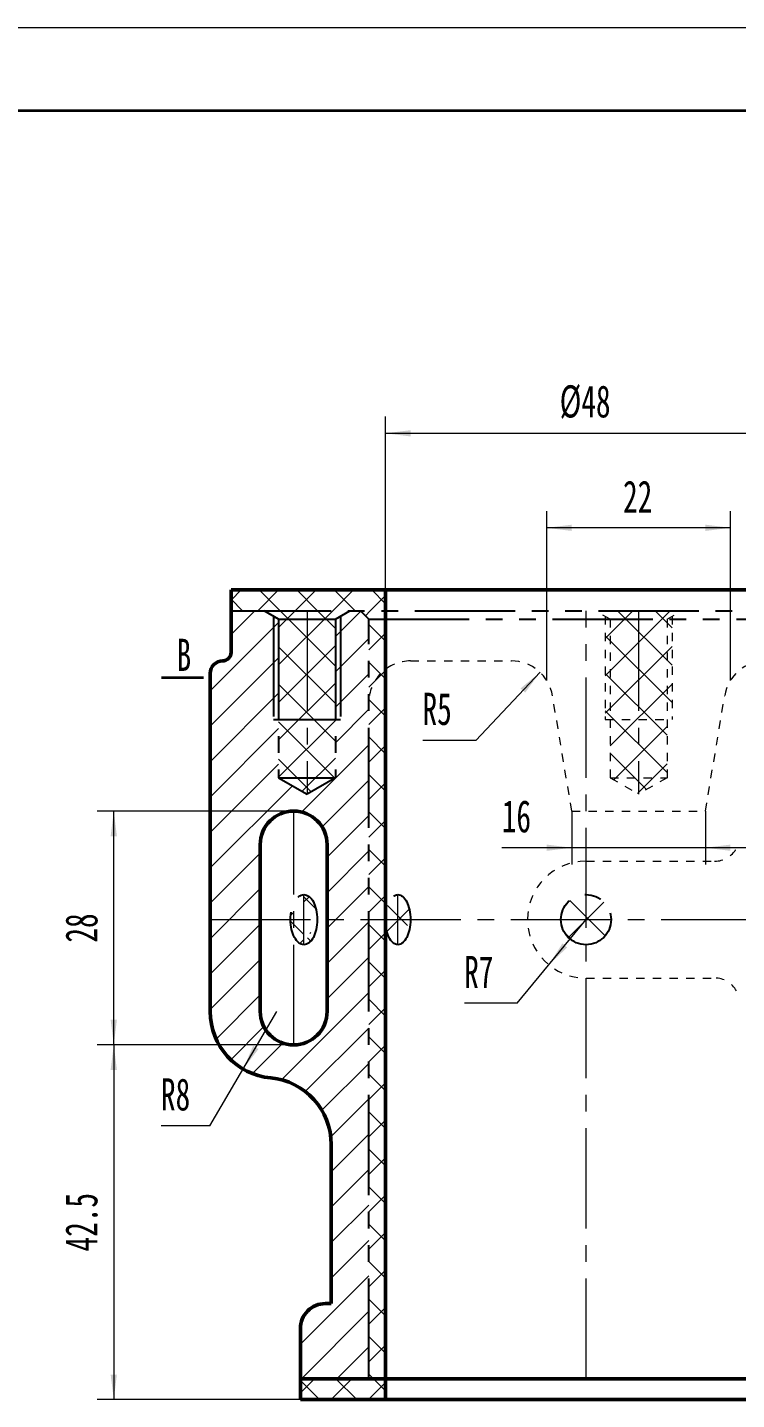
# Model space of a CAD drawing. Header units: millimetres. Extents: x -297 to 297, y -210 to 210.
# Drawn here: x -112 to -27.1, y 45.6 to 210 of the extents above; entities that cross this region are included whole.
import ezdxf

# ---------------------------------------------------------------- set-up
doc = ezdxf.new("R2010")
doc.units = ezdxf.units.MM
for name, pattern in [('双点画线', [22, 12, -2, 2, -2, 2, -2]), ('点画线', [18, 12, -2, 2, -2]), ('虚线', [2, 1, -1])]:
    doc.linetypes.add(name, pattern=pattern)
doc.layers.get('0').update_dxf_attribs({"lineweight": 35})
for name, color, linetype, lineweight in [('EB0', 7, 'Continuous', 35), ('中心线层', 1, '点画线', 18), ('剖面线层', 7, 'Continuous', 18), ('尺寸线层', 7, 'Continuous', 18), ('虚线层', 6, '虚线', 18)]:
    doc.layers.add(name, color=color, linetype=linetype, lineweight=lineweight)
doc.styles.add('标准', font='', dxfattribs={"width": 0.667})
doc.styles.get('标准').set_extended_font_data('宋体')
doc.dimstyles.new('标准', dxfattribs={"dimtxt": 3.853125, "dimasz": 3, "dimexe": 2, "dimexo": 0, "dimgap": 1.672723958333334, "dimtad": 1, "dimdec": 3, "dimdsep": 46, "dimtxsty": '标准', "dimblk": '_CAXARROW', "dimcen": 0, "dimdle": 5, "dimclrd": 256, "dimclre": 256, "dimclrt": 256, "dimazin": 2, "dimtfac": 0.7071067811865475, "dimtdec": 3, "dimtofl": 0, "dimtmove": 0, "dimatfit": 3, "dimfxl": 0, "dimfrac": 2, "dimtolj": 1, "dimtzin": 0, "dimlwd": 18, "dimarcsym": 0})
pattern_1 = [(45, (0, 0), (-2.245064030267288, 2.245064030267288), []), (135, (0, 0), (-2.245064030267288, -2.245064030267288), [])]

# ---------------------------------------------------------------- blocks, each defined once
blk = doc.blocks.new('*X4')
at = {"layer": '尺寸线层', "linetype": 'Continuous', "lineweight": 18, "transparency": 16777216}
for points in [[(-49.80240643178363, 150.0473989895209), (-46.80240643178363, 149.6723989895209), (-46.80240643178363, 150.4223989895209)], [(-27.80240643178364, 150.0473989895209), (-30.80240643178364, 149.6723989895209), (-30.80240643178364, 150.4223989895209)]]:
    blk.add_hatch(color=256, dxfattribs=at).paths.add_polyline_path(points, flags=0)
for p, q in [((-49.80240643178364, 131.7588464176667), (-49.80240643178363, 152.0473989895209)), ((-27.80240643178364, 131.7588464176667), (-27.80240643178364, 152.0473989895209)), ((-27.80240643178364, 150.0473989895209), (-49.80240643178363, 150.0473989895209))]:
    blk.add_line(p, q, dxfattribs=at)
at = {"layer": '尺寸线层', "linetype": 'Continuous', "lineweight": 18, "transparency": 16777216, "insert": (-38.91663518178363, 153.7873989895209), "char_height": 3.853125, "width": 4.864389729374999, "attachment_point": 5, "line_spacing_factor": 1.150569886022796, "style": '标准'}
blk.add_mtext('\\T1.001;22', dxfattribs=at)
blk = doc.blocks.new('_CAXARROW')
blk.add_hatch(color=256).paths.add_polyline_path([(0, 0), (-1, 0.125), (-1, -0.125)], flags=0)
blk = doc.blocks.new('*X5')
at = {"layer": '尺寸线层', "linetype": 'Continuous', "lineweight": 18, "transparency": 16777216}
for points in [[(-46.80240643178367, 111.7185631964308), (-49.80240643178367, 111.3435631964308), (-49.80240643178367, 112.0935631964308)], [(-30.80240643178361, 111.7185631964308), (-27.80240643178361, 111.3435631964308), (-27.80240643178361, 112.0935631964308)]]:
    blk.add_hatch(color=256, dxfattribs=at).paths.add_polyline_path(points, flags=0)
for p, q in [((-46.80240643178367, 116.1018947052212), (-46.80240643178367, 109.7185631964308)), ((-30.80240643178361, 116.1018947052212), (-30.80240643178361, 109.7185631964308)), ((-25.80240643178361, 111.7185631964308), (-55.16557643178366, 111.7185631964308))]:
    blk.add_line(p, q, dxfattribs=at)
at = {"layer": '尺寸线层', "linetype": 'Continuous', "lineweight": 18, "transparency": 16777216, "insert": (-53.43394221303366, 115.4585631964308), "char_height": 3.853125, "width": 4.564552385624999, "attachment_point": 5, "line_spacing_factor": 1.150569886022796, "style": '标准'}
blk.add_mtext('\\T1.001;16', dxfattribs=at)
blk = doc.blocks.new('*X6')
at = {"layer": '尺寸线层', "linetype": 'Continuous', "lineweight": 18, "transparency": 16777216}
blk.add_hatch(color=256, dxfattribs=at).paths.add_polyline_path([(-50.60224374518374, 132.7344270476688), (-52.3912826966355, 130.2972227824936), (-52.93616254801858, 130.8125925017794)], flags=0)
for p, q in [((-50.60224374518374, 132.7344270476688), (-58.31225483625523, 124.5829397944275)), ((-58.31225483625523, 124.5829397944275), (-64.64341483625523, 124.5829397944275))]:
    blk.add_line(p, q, dxfattribs=at)
at = {"layer": '尺寸线层', "linetype": 'Continuous', "lineweight": 18, "transparency": 16777216, "insert": (-62.92605858625522, 128.3229397944276), "char_height": 3.853125, "width": 4.950057541875005, "attachment_point": 5, "line_spacing_factor": 1.150569886022796, "style": '标准'}
blk.add_mtext('\\T1.001;R5', dxfattribs=at)
blk = doc.blocks.new('*X11')
at = {"layer": '尺寸线层', "linetype": 'Continuous', "lineweight": 18, "transparency": 16777216}
blk.add_hatch(color=256, dxfattribs=at).paths.add_polyline_path([(-86.15454862541804, 85.20405854867187), (-84.95833137264475, 87.98069127270426), (-84.31165923296825, 87.60080294205137)], flags=0)
for q in [(-82.1024064317873, 92.10189470522106), (-95.96300510834413, 78.39444449621138)]:
    blk.add_line((-90.15486463729042, 78.39444449621138), q, dxfattribs=at)
at = {"layer": '尺寸线层', "linetype": 'Continuous', "lineweight": 18, "transparency": 16777216, "insert": (-94.23850987396914, 82.13444449621137), "char_height": 3.853125, "width": 4.971474494999995, "attachment_point": 5, "line_spacing_factor": 1.150569886022796, "style": '标准'}
blk.add_mtext('\\T1.001;R8', dxfattribs=at)
blk = doc.blocks.new('*X12')
at = {"layer": '尺寸线层', "linetype": 'Continuous', "lineweight": 18, "transparency": 16777216}
for points in [[(-101.6417975257132, 116.101894705221), (-102.0167975257132, 113.101894705221), (-101.2667975257132, 113.101894705221)], [(-101.6417975257133, 88.10189470522106), (-102.0167975257133, 91.10189470522106), (-101.2667975257133, 91.10189470522106)]]:
    blk.add_hatch(color=256, dxfattribs=at).paths.add_polyline_path(points, flags=0)
for p, q in [((-80.1024064317873, 116.101894705221), (-103.6417975257132, 116.101894705221)), ((-101.6417975257133, 88.10189470522106), (-101.6417975257132, 116.101894705221)), ((-80.10240643178736, 88.10189470522106), (-103.6417975257133, 88.10189470522106))]:
    blk.add_line(p, q, dxfattribs=at)
at = {"layer": '尺寸线层', "linetype": 'Continuous', "lineweight": 18, "transparency": 16777216, "insert": (-105.4888822913382, 102.1018997052211), "char_height": 3.853125, "width": 4.885806682500011, "attachment_point": 5, "rotation": 89.99999999999994, "line_spacing_factor": 1.150569886022796, "style": '标准'}
blk.add_mtext('\\T1.001;28', dxfattribs=at)
blk = doc.blocks.new('*X13')
at = {"layer": '尺寸线层', "linetype": 'Continuous', "lineweight": 18, "transparency": 16777216}
blk.add_hatch(color=256, dxfattribs=at).paths.add_polyline_path([(-49.54739677293835, 97.69430181493422), (-47.93209338871072, 100.2499661076188), (-47.35270843617999, 99.77371714249551)], flags=0)
for q in [(-45.10240643178803, 103.101894705221), (-59.66515643178367, 93.08768001781345)]:
    blk.add_line((-53.33399643178367, 93.08768001781345), q, dxfattribs=at)
at = {"layer": '尺寸线层', "linetype": 'Continuous', "lineweight": 18, "transparency": 16777216, "insert": (-57.94066119740866, 96.82768001781345), "char_height": 3.853125, "width": 4.971474494999995, "attachment_point": 5, "line_spacing_factor": 1.150569886022796, "style": '标准'}
blk.add_mtext('\\T1.001;R7', dxfattribs=at)
blk = doc.blocks.new('*X15')
at = {"layer": '尺寸线层', "linetype": 'Continuous', "lineweight": 35}
for p, q in [((-2.494323435578536, -1.205152455108248), (2.505676564421464, -1.205152455108248)), ((161.0992192666867, -1.205152455108248), (166.0992192666867, -1.205152455108248))]:
    blk.add_line(p, q, dxfattribs=at)
at = {"layer": '尺寸线层', "linetype": 'Continuous', "lineweight": 18, "char_height": 3.853125, "attachment_point": 7, "line_spacing_factor": 1.150569886022796, "style": '标准'}
for insert, width in [((-0.6974728206683419, -0.4202559401641111), 2.462949609375), ((162.7598849026901, -0.3601166441608257), 2.462949609374988)]:
    blk.add_mtext('\\T1.001;B', dxfattribs=dict(at, insert=insert, width=width))
blk = doc.blocks.new('*X16')
at = {"layer": '尺寸线层', "linetype": 'Continuous', "lineweight": 18, "transparency": 16777216}
for points in [[(-69.10240643178739, 161.3718905629746), (-66.10240643178739, 161.7468905629746), (-66.10240643178739, 160.9968905629746)], [(-21.10240643178738, 161.3718905629746), (-24.10240643178737, 161.7468905629746), (-24.10240643178737, 160.9968905629746)]]:
    blk.add_hatch(color=256, dxfattribs=at).paths.add_polyline_path(points, flags=0)
for p, q in [((-69.10240643178739, 142.601894705221), (-69.10240643178739, 163.3718905629746)), ((-21.10240643178737, 142.601894705221), (-21.10240643178738, 163.3718905629746)), ((-69.10240643178739, 161.3718905629746), (-21.10240643178738, 161.3718905629746))]:
    blk.add_line(p, q, dxfattribs=at)
at = {"layer": '尺寸线层', "linetype": 'Continuous', "lineweight": 18, "transparency": 16777216, "insert": (-45.20948619741237, 165.1118905629746), "char_height": 3.853125, "width": 7.737002818124999, "attachment_point": 5, "line_spacing_factor": 1.150569886022796, "style": '标准'}
blk.add_mtext('\\T1.001;%%C48', dxfattribs=at)
blk = doc.blocks.new('*X20')
at = {"layer": '尺寸线层', "linetype": 'Continuous', "lineweight": 18, "transparency": 16777216}
for points in [[(-101.6417975257133, 88.10189470522107), (-101.2667975257133, 85.10189470522107), (-102.0167975257133, 85.10189470522107)], [(-101.6417975257133, 45.60189470522106), (-101.2667975257133, 48.60189470522106), (-102.0167975257133, 48.60189470522106)]]:
    blk.add_hatch(color=256, dxfattribs=at).paths.add_polyline_path(points, flags=0)
for p, q in [((-80.10240643178736, 88.10189470522107), (-103.6417975257133, 88.10189470522107)), ((-101.6417975257133, 88.10189470522107), (-101.6417975257133, 45.60189470522106)), ((-79.30240643178774, 45.60189470522106), (-103.6417975257133, 45.60189470522106))]:
    blk.add_line(p, q, dxfattribs=at)
at = {"layer": '尺寸线层', "linetype": 'Continuous', "lineweight": 18, "transparency": 16777216, "insert": (-105.4960212757133, 66.85188970522108), "char_height": 3.853125, "width": 10.43828028187501, "attachment_point": 5, "rotation": 90, "line_spacing_factor": 1.150569886022796, "style": '标准'}
blk.add_mtext('\\T1.001;42.5', dxfattribs=at)

msp = doc.modelspace()

# ---------------------------------------------------------------- hatches: boundary and pattern name
at = {"layer": '剖面线层', "linetype": 'Continuous', "lineweight": 18}
h = msp.add_hatch(dxfattribs=at)
h.set_pattern_fill('ANSI37', color=256, style=0)
h.set_pattern_definition(pattern_1)
edge = h.paths.add_edge_path(flags=0)
edge.add_line((-18.10240643178734, 140.1018947052211), (-21.10240643178737, 140.1018947052211))
edge.add_line((-11.80240643178773, 140.1018947052211), (-18.10240643178734, 140.1018947052211))
edge.add_line((-5.502406431787435, 140.1018947052211), (-11.80240643178773, 140.1018947052211))
edge.add_line((21.49759356821262, 140.1018947052211), (-5.502406431787435, 140.1018947052211))
edge.add_line((48.49759356821258, 140.1018947052211), (21.49759356821262, 140.1018947052211))
edge.add_line((63.99759356821171, 140.1018947052211), (48.49759356821258, 140.1018947052211))
edge.add_line((63.99759356821171, 142.601894705221), (63.99759356821171, 140.1018947052211))
edge.add_line((-21.10240643178737, 142.601894705221), (63.99759356821171, 142.601894705221))
edge.add_line((-21.10240643178737, 140.101894705221), (-21.10240643178737, 142.601894705221))
edge = h.paths.add_edge_path(flags=0)
edge.add_line((-83.63445723935635, 140.1018947052211), (-87.60240643178727, 140.101894705221))
edge.add_line((-78.50240643178745, 140.101894705221), (-83.63445723935635, 140.1018947052211))
edge.add_line((-73.37035562421869, 140.101894705221), (-78.50240643178745, 140.101894705221))
edge.add_line((-72.1024064317873, 140.101894705221), (-73.37035562421869, 140.101894705221))
edge.add_line((-69.10240643178739, 140.101894705221), (-72.1024064317873, 140.101894705221))
edge.add_line((-69.10240643178739, 142.601894705136), (-69.10240643178739, 140.101894705221))
edge.add_line((-87.60240643178733, 142.6018947051241), (-69.10240643178739, 142.601894705136))
edge.add_line((-87.60240643178727, 140.101894705221), (-87.60240643178733, 142.6018947051241))
h = msp.add_hatch(dxfattribs=at)
h.set_pattern_fill('无图案', color=256, scale=3, angle=45, style=0, pattern_type=0)
h.set_pattern_definition([(45, (0, 0), (-2.121320343559642, 2.121320343559643), [])])
edge = h.paths.add_edge_path(flags=0)
edge.add_arc((-83.60241177513535, 76.17235751931791), 8.000005343347965, 2.035553636552728e-13, 84.62060359158288)
edge.add_line((-75.60240643178739, 57.10189470522106), (-75.60240643178739, 76.17235751931794))
edge.add_line((-76.302406431686, 57.10189470522106), (-75.60240643178739, 57.10189470522106))
edge.add_arc((-76.302406431686, 54.10189470511932), 3.000000000101743, 90.00000000000054, 180)
edge.add_line((-79.30240643178774, 48.10189470522106), (-79.30240643178774, 54.10189470511932))
edge.add_line((-71.10240643178736, 48.10189470522106), (-79.30240643178774, 48.10189470522106))
edge.add_line((-71.10240643178736, 103.1018947052211), (-71.10240643178736, 48.10189470522106))
edge.add_line((-76.10240643178736, 103.1018947052211), (-71.10240643178736, 103.1018947052211))
edge.add_line((-76.10240643178736, 92.10189470522107), (-76.10240643178736, 103.1018947052211))
edge.add_arc((-80.1024064317873, 92.10189470522106), 4, 269.9999999999996, 360)
edge.add_arc((-80.10240643178733, 92.10189470522107), 4.000000000000028, 180, 269.9999999999998)
edge.add_line((-84.10240643178733, 103.1018947052211), (-84.10240643178733, 92.10189470522107))
edge.add_line((-90.10240643178724, 103.1018947052211), (-84.10240643178733, 103.1018947052211))
edge.add_line((-90.10240643178724, 92.10189470522106), (-90.10240643178724, 103.1018947052211))
edge.add_arc((-82.10240643178733, 92.10189470522103), 7.999999999999915, 179.9999999999999, 264.620603591583)
edge = h.paths.add_edge_path(flags=0)
edge.add_line((-74.50240643178745, 127.1018947052211), (-75.10240643178741, 127.1018947052211))
edge.add_line((-74.50240643178745, 139.4483048667348), (-74.50240643178745, 127.1018947052211))
edge.add_line((-75.10240643178733, 139.101894705221), (-74.50240643178745, 139.4483048667348))
edge.add_line((-75.10240643178741, 127.101894705221), (-75.10240643178733, 139.101894705221))
edge.add_line((-81.90240643178743, 127.101894705221), (-82.50240643178745, 127.101894705221))
edge.add_line((-81.90240643178745, 139.101894705221), (-81.90240643178743, 127.101894705221))
edge.add_line((-82.50240643178748, 139.4483048667348), (-81.90240643178745, 139.101894705221))
edge.add_line((-82.50240643178745, 127.1018947052211), (-82.50240643178748, 139.4483048667348))
edge.add_line((-84.10240643178733, 103.1018947052211), (-90.10240643178724, 103.1018947052211))
edge.add_line((-84.10240643178736, 112.101894705221), (-84.10240643178733, 103.1018947052211))
edge.add_arc((-80.10240643178734, 112.101894705221), 4, 90.0000000000002, 180.0000000000002)
edge.add_arc((-80.10240643178737, 112.101894705221), 4.000000000000014, 2.035554996136644e-13, 89.9999999999998)
edge.add_line((-76.10240643178733, 103.1018947052211), (-76.10240643178736, 112.101894705221))
edge.add_line((-71.10240643178736, 103.1018947052211), (-76.10240643178733, 103.1018947052211))
edge.add_line((-71.10240643178736, 129.1018947051193), (-71.10240643178736, 103.1018947052211))
edge.add_line((-71.10240643178739, 139.1018947052211), (-71.10240643178736, 129.1018947051193))
edge.add_line((-72.10240643178736, 140.101894705221), (-71.10240643178739, 139.1018947052211))
edge.add_line((-73.37035562421855, 140.101894705221), (-72.10240643178736, 140.101894705221))
edge.add_line((-74.50240643178745, 139.4483048667348), (-73.37035562421855, 140.101894705221))
edge.add_line((-74.50240643178745, 127.101894705221), (-74.50240643178745, 139.4483048667348))
edge.add_line((-75.10240643178741, 127.101894705221), (-74.50240643178745, 127.101894705221))
edge.add_line((-75.10240643178747, 120.1018947052211), (-75.10240643178741, 127.101894705221))
edge.add_line((-78.50240643178745, 118.1389037899764), (-75.10240643178747, 120.1018947052211))
edge.add_line((-81.90240643178743, 120.1018947052211), (-78.50240643178745, 118.1389037899764))
edge.add_line((-81.90240643178743, 127.1018947052211), (-81.90240643178743, 120.1018947052211))
edge.add_line((-82.50240643178745, 127.1018947052211), (-81.90240643178743, 127.1018947052211))
edge.add_line((-82.50240643178745, 139.4483048667348), (-82.50240643178745, 127.1018947052211))
edge.add_line((-83.6344572393563, 140.101894705221), (-82.50240643178745, 139.4483048667348))
edge.add_line((-87.60240643178727, 140.1018947052211), (-83.6344572393563, 140.101894705221))
edge.add_line((-87.60240643178727, 135.102004725053), (-87.60240643178727, 140.1018947052211))
edge.add_arc((-88.60240643158393, 135.1018947050178), 1.000000005849017, 269.9999999884771, 360.0063036721307)
edge.add_arc((-88.60240643178508, 132.601894705219), 1.499999993949871, 89.99999999999946, 180)
edge.add_line((-90.10240643178724, 103.1018947052211), (-90.1024064317873, 132.6018947052189))
h = msp.add_hatch(dxfattribs=at)
h.set_pattern_fill('ANSI37', color=256, style=0)
h.set_pattern_definition(pattern_1)
edge = h.paths.add_edge_path(flags=0)
edge.add_line((-81.90240643178745, 139.101894705221), (-82.50240643178745, 139.4483048667348))
edge.add_line((-78.50240643178745, 139.101894705221), (-81.90240643178745, 139.101894705221))
edge.add_line((-78.50240643178745, 140.101894705221), (-78.50240643178745, 139.101894705221))
edge.add_line((-83.63445723935635, 140.101894705221), (-78.50240643178745, 140.101894705221))
edge.add_line((-82.50240643178745, 139.4483048667348), (-83.63445723935635, 140.101894705221))
edge = h.paths.add_edge_path(flags=0)
edge.add_line((-75.10240643178744, 139.101894705221), (-78.50240643178745, 139.101894705221))
edge.add_line((-74.50240643178745, 139.4483048667348), (-75.10240643178744, 139.101894705221))
edge.add_line((-73.37035562421869, 140.101894705221), (-74.50240643178745, 139.4483048667348))
edge.add_line((-78.50240643178745, 140.101894705221), (-73.37035562421869, 140.101894705221))
edge.add_line((-78.50240643178745, 139.1018947052211), (-78.50240643178745, 140.101894705221))
edge.add_line((-75.10240643178741, 127.101894705221), (-78.50240643178745, 127.101894705221))
edge.add_line((-75.10240643178733, 139.101894705221), (-75.10240643178741, 127.101894705221))
edge.add_line((-78.50240643178745, 139.101894705221), (-75.10240643178733, 139.101894705221))
edge.add_line((-78.50240643178745, 127.101894705221), (-78.50240643178745, 139.101894705221))
edge.add_line((-78.50240643178745, 127.101894705221), (-81.90240643178743, 127.101894705221))
edge.add_line((-78.50240643178745, 139.101894705221), (-78.50240643178745, 127.101894705221))
edge.add_line((-81.90240643178745, 139.101894705221), (-78.50240643178745, 139.101894705221))
edge.add_line((-81.90240643178743, 127.101894705221), (-81.90240643178745, 139.101894705221))
edge.add_line((-78.50240643178745, 120.1018947052211), (-81.90240643178743, 120.101894705221))
edge.add_line((-78.50240643178745, 127.101894705221), (-78.50240643178745, 120.1018947052211))
edge.add_line((-81.90240643178745, 127.101894705221), (-78.50240643178745, 127.101894705221))
edge.add_line((-81.90240643178743, 120.1018947052211), (-81.90240643178745, 127.101894705221))
edge.add_line((-75.10240643178747, 120.1018947052211), (-78.50240643178745, 120.1018947052211))
edge.add_line((-75.10240643178741, 127.101894705221), (-75.10240643178747, 120.1018947052211))
edge.add_line((-78.50240643178745, 127.101894705221), (-75.10240643178741, 127.101894705221))
edge.add_line((-78.50240643178745, 120.101894705221), (-78.50240643178745, 127.101894705221))
edge.add_line((-78.50240643178745, 120.101894705221), (-78.50240643178745, 118.1389037899764))
edge.add_line((-81.90240643178743, 120.1018947052211), (-78.50240643178745, 120.101894705221))
edge.add_line((-78.50240643178745, 118.1389037899764), (-81.90240643178743, 120.1018947052211))
edge.add_line((-75.10240643178761, 120.101894705221), (-78.50240643178745, 118.1389037899764))
edge.add_line((-78.50240643178745, 120.101894705221), (-75.10240643178761, 120.101894705221))
edge.add_line((-78.50240643178745, 118.1389037899764), (-78.50240643178745, 120.101894705221))
h = msp.add_hatch(dxfattribs=at)
h.set_pattern_fill('ANSI37', color=256, style=0)
h.set_pattern_definition(pattern_1)
edge = h.paths.add_edge_path(flags=0)
edge.add_line((-69.10240643178739, 139.1018947052211), (-71.10240643178739, 139.1018947052211))
edge.add_line((-69.10240643178739, 140.1018947052211), (-69.10240643178739, 139.1018947052211))
edge.add_line((-72.10240643178739, 140.1018947052211), (-69.10240643178739, 140.1018947052211))
edge.add_line((-71.10240643178739, 139.1018947052211), (-72.10240643178739, 140.1018947052211))
edge.add_arc((-66.10240643168552, 129.1018947051193), 5.000000000101736, 126.869897646429, 180.0000000000007)
edge.add_line((-69.10240643178739, 139.1018947052211), (-69.10240643178736, 133.1018947051701))
edge.add_line((-71.10240643178739, 139.1018947052211), (-69.10240643178739, 139.1018947052211))
edge.add_line((-71.10240643178736, 129.1018947051193), (-71.10240643178739, 139.1018947052211))
edge.add_line((-69.1190628061857, 103.101894705221), (-71.10240643178736, 103.101894705221))
edge.add_spline(control_points=[(-69.1190628061857, 103.101894705221), (-69.11906280618567, 103.326055807085), (-69.10240643178088, 103.5477277635602)], knot_values=[0, 0, 0, 0.4462485049614354, 0.4462485049614354, 0.4462485049614354], weights=[1, 0.969978967140288, 0.9461121389946014], degree=2, periodic=0)
edge.add_line((-69.10240643178736, 133.1018947051701), (-69.10240643178412, 103.5477277635592))
edge.add_arc((-66.10240643168552, 129.1018947051193), 5.000000000101736, 126.869897646429, 180.0000000000007)
edge.add_line((-71.10240643178739, 103.1018947052211), (-71.10240643178736, 129.1018947051193))
edge.add_line((-69.10240643178733, 48.10189470522106), (-71.10240643178736, 48.10189470522106))
edge.add_line((-69.10240643178682, 102.6560616469536), (-69.10240643178733, 48.10189470522106))
edge.add_spline(control_points=[(-69.10240643178626, 102.6560616469535), (-69.1190628061857, 102.8777336033934), (-69.1190628061857, 103.101894705221)], knot_values=[0, 0, 0, 0.4462485048894368, 0.4462485048894489, 0.4462485048894489], weights=[0.9461121390021401, 0.9699789671450286, 0.9999999999999992], degree=2, periodic=0)
edge.add_line((-71.10240643178736, 103.1018947052211), (-69.1190628061857, 103.101894705221))
edge.add_line((-71.10240643178736, 48.10189470522106), (-71.10240643178736, 103.1018947052211))
edge = h.paths.add_edge_path(flags=0)
edge.add_line((-19.10240643178737, 48.10189470522106), (-21.10240643178737, 48.10189470522106))
edge.add_line((-19.10240643178737, 87.19717842356403), (-19.10240643178737, 48.10189470522106))
edge.add_arc((-11.80240643178565, 103.101894705225), 17.50000000000452, 237.8979714502393, 245.3456649254598)
edge.add_line((-21.10240643178737, 48.10189470522106), (-21.10240643178737, 88.27759033705566))
edge = h.paths.add_edge_path(flags=0)
edge.add_arc((-11.80240643178565, 103.101894705225), 17.50000000000452, 237.8979714502393, 245.3456649254598)
edge.add_line((-19.10240643178737, 92.34503642782401), (-19.10240643178737, 87.19717842356403))
edge.add_arc((-11.80240643178682, 103.1018947052222), 13.00000000000143, 224.3252713414589, 235.8377404833781)
edge.add_line((-21.10240643178737, 88.27759033705566), (-21.10240643178737, 94.01839317772591))
edge = h.paths.add_edge_path(flags=0)
edge.add_arc((-11.80240643178664, 103.1018947052224), 13.00000000000172, 224.3252713414581, 235.8377404833769)
edge.add_line((-19.10240643178737, 96.26742325528396), (-19.10240643178737, 92.34503642782403))
edge.add_arc((-11.80240643178773, 103.101894705221), 9.999999999999993, 201.5651850152484, 223.1136059459019)
edge.add_line((-21.10240643178737, 94.01839317772591), (-21.10240643178737, 99.42629951532233))
edge = h.paths.add_edge_path(flags=0)
edge.add_arc((-11.80240643178773, 103.101894705221), 9.999999999999993, 201.5651850152484, 223.1136059459019)
edge.add_line((-19.10240643178737, 103.101894705221), (-19.10240643178737, 96.26742325528396))
edge.add_line((-21.08575005738906, 103.101894705221), (-19.10240643178737, 103.101894705221))
edge.add_line((-21.10240643178847, 102.6560616469536), (-21.09162174481446, 102.8367108616477))
edge.add_line((-21.09162174481446, 102.8367108616477), (-21.08575005738906, 103.1018947052209))
edge.add_line((-21.10240643178737, 99.42629951532233), (-21.10240643178792, 102.6560616469538))
edge = h.paths.add_edge_path(flags=0)
edge.add_spline(control_points=[(-21.08575005738906, 103.101894705221), (-21.08575005738906, 103.3260558070848), (-21.10240643179384, 103.5477277635599)], knot_values=[0, 0, 0, 0.44624850496108, 0.44624850496108, 0.44624850496108], weights=[1, 0.9699789671403156, 0.9461121389946452], degree=2, periodic=0)
edge.add_line((-19.10240643178737, 103.1018947052211), (-21.08575005738906, 103.101894705221))
edge.add_line((-19.10240643178737, 109.9363661551582), (-19.10240643178737, 103.1018947052211))
edge.add_arc((-11.80240643178777, 103.1018947052211), 9.99999999999997, 136.8863940540985, 158.4348149847521)
edge.add_line((-21.10240643179061, 103.5477277635587), (-21.10240643178737, 106.7774898951198))
edge = h.paths.add_edge_path(flags=0)
edge.add_arc((-11.80240643178768, 103.101894705221), 10.00000000000006, 136.8863940540987, 158.434814984752)
edge.add_line((-19.10240643178737, 113.8587529826181), (-19.10240643178737, 109.9363661551582))
edge.add_arc((-11.80240643178772, 103.101894705221), 13.00000000000001, 124.1622595166222, 135.6747286585425)
edge.add_line((-21.10240643178737, 106.7774898951198), (-21.10240643178737, 112.1853962327162))
edge = h.paths.add_edge_path(flags=0)
edge.add_arc((-11.80240643178741, 103.1018947052206), 13.00000000000052, 124.1622595166223, 135.6747286585422)
edge.add_line((-19.10240643178737, 119.006610986878), (-19.10240643178737, 113.8587529826181))
edge.add_arc((-11.80240643178701, 103.1018947052198), 17.5000000000014, 114.6543350745412, 122.1020285497632)
edge.add_line((-21.10240643178737, 112.1853962327162), (-21.10240643178737, 117.9261990733864))
edge = h.paths.add_edge_path(flags=0)
edge.add_arc((-11.80240643178697, 103.1018947052196), 17.50000000000158, 114.6543350745411, 122.102028549763)
edge.add_line((-19.10240643178737, 134.101894705221), (-19.10240643178737, 119.006610986878))
edge.add_line((-21.10240643178737, 134.101894705221), (-19.10240643178737, 134.101894705221))
edge.add_line((-21.10240643178737, 117.9261990733864), (-21.10240643178737, 134.101894705221))
edge = h.paths.add_edge_path(flags=0)
edge.add_line((-19.10240643178737, 134.101894705221), (-21.10240643178737, 134.1018947052211))
edge.add_line((-19.10240643178737, 139.1018947052211), (-19.10240643178737, 134.101894705221))
edge.add_line((-21.10240643178737, 139.1018947052211), (-19.10240643178737, 139.1018947052211))
edge.add_line((-21.10240643178737, 134.101894705221), (-21.10240643178737, 139.1018947052211))
edge = h.paths.add_edge_path(flags=0)
edge.add_line((-19.10240643178737, 139.1018947052211), (-21.10240643178737, 139.1018947052211))
edge.add_line((-18.10240643178737, 140.101894705221), (-19.10240643178737, 139.1018947052211))
edge.add_line((-21.10240643178737, 140.101894705221), (-18.10240643178737, 140.101894705221))
edge.add_line((-21.10240643178737, 139.1018947052211), (-21.10240643178737, 140.101894705221))
h = msp.add_hatch(dxfattribs=at)
h.set_pattern_fill('ANSI37', color=256, style=0)
h.set_pattern_definition(pattern_1)
edge = h.paths.add_edge_path(flags=0)
edge.add_line((-34.80240643178364, 127.1018947052211), (-35.40240643178365, 127.1018947052211))
edge.add_line((-34.80240643178364, 139.1018947052211), (-34.80240643178364, 127.1018947052211))
edge.add_line((-35.40240643178363, 139.1018947052211), (-34.80240643178364, 139.1018947052211))
edge.add_line((-35.40240643178365, 127.101894705221), (-35.40240643178363, 139.1018947052211))
edge.add_line((-38.80240643178364, 120.101894705221), (-38.80240643178364, 118.1389037899764))
edge.add_line((-42.20240643178361, 120.1018947052211), (-38.80240643178364, 120.101894705221))
edge.add_line((-38.80240643178364, 118.1389037899764), (-42.20240643178361, 120.1018947052211))
edge.add_line((-35.4024064317838, 120.101894705221), (-38.80240643178364, 118.1389037899764))
edge.add_line((-38.80240643178364, 120.101894705221), (-35.4024064317838, 120.101894705221))
edge.add_line((-38.80240643178364, 118.1389037899764), (-38.80240643178364, 120.101894705221))
edge = h.paths.add_edge_path(flags=0)
edge.add_line((-35.40240643178366, 120.1018947052211), (-38.80240643178364, 120.1018947052211))
edge.add_line((-35.40240643178365, 127.101894705221), (-35.40240643178366, 120.1018947052211))
edge.add_line((-38.80240643178364, 127.101894705221), (-35.40240643178365, 127.101894705221))
edge.add_line((-38.80240643178364, 120.101894705221), (-38.80240643178364, 127.101894705221))
edge.add_line((-38.80240643178364, 120.101894705221), (-42.20240643178361, 120.101894705221))
edge.add_line((-38.80240643178364, 127.101894705221), (-38.80240643178364, 120.101894705221))
edge.add_line((-42.20240643178362, 127.101894705221), (-38.80240643178364, 127.101894705221))
edge.add_line((-42.20240643178361, 120.1018947052211), (-42.20240643178362, 127.101894705221))
edge = h.paths.add_edge_path(flags=0)
edge.add_line((-42.20240643178363, 127.101894705221), (-42.80240643178364, 127.101894705221))
edge.add_line((-42.20240643178364, 139.1018947052211), (-42.20240643178363, 127.101894705221))
edge.add_line((-42.80240643178363, 139.1018947052211), (-42.20240643178364, 139.1018947052211))
edge.add_line((-42.80240643178364, 127.1018947052211), (-42.80240643178363, 139.1018947052211))
edge = h.paths.add_edge_path(flags=0)
edge.add_line((-42.20240643178364, 139.1018947052211), (-42.80240643178364, 139.4483048667348))
edge.add_line((-38.80240643178364, 139.1018947052211), (-42.20240643178364, 139.1018947052211))
edge.add_line((-38.80240643178364, 140.1018947052211), (-38.80240643178364, 139.1018947052211))
edge.add_line((-43.93445723935253, 140.101894705221), (-38.80240643178364, 140.1018947052211))
edge.add_line((-42.80240643178364, 139.4483048667348), (-43.93445723935253, 140.101894705221))
edge = h.paths.add_edge_path(flags=0)
edge.add_line((-35.40240643178363, 139.101894705221), (-38.80240643178364, 139.101894705221))
edge.add_line((-34.80240643178364, 139.4483048667348), (-35.40240643178363, 139.101894705221))
edge.add_line((-33.67035562421488, 140.101894705221), (-34.80240643178364, 139.4483048667348))
edge.add_line((-38.80240643178364, 140.101894705221), (-33.67035562421488, 140.101894705221))
edge.add_line((-38.80240643178364, 139.1018947052211), (-38.80240643178364, 140.101894705221))
edge.add_line((-38.80240643178364, 127.101894705221), (-42.20240643178362, 127.101894705221))
edge.add_line((-38.80240643178364, 139.1018947052211), (-38.80240643178364, 127.101894705221))
edge.add_line((-42.20240643178364, 139.1018947052211), (-38.80240643178364, 139.1018947052211))
edge.add_line((-42.20240643178362, 127.101894705221), (-42.20240643178364, 139.1018947052211))
edge = h.paths.add_edge_path(flags=0)
edge.add_line((-35.40240643178365, 127.101894705221), (-38.80240643178364, 127.1018947052211))
edge.add_line((-35.40240643178363, 139.1018947052211), (-35.40240643178365, 127.101894705221))
edge.add_line((-38.80240643178364, 139.1018947052211), (-35.40240643178363, 139.1018947052211))
edge.add_line((-38.80240643178364, 127.101894705221), (-38.80240643178364, 139.1018947052211))
h = msp.add_hatch(dxfattribs=at)
h.set_pattern_fill('ANSI37', color=256, style=0)
h.set_pattern_definition(pattern_1)
edge = h.paths.add_edge_path(flags=0)
edge.add_line((21.49759356821262, 103.101894705221), (21.49759356821262, 100.1018947052211))
edge.add_line((18.49759356821262, 103.1018947052211), (21.49759356821262, 103.101894705221))
edge.add_arc((21.49759356821261, 103.101894705221), 2.999999999999989, 180, 270.0000000000002)
edge.add_arc((21.49759356821264, 103.1018947052211), 2.999999999999986, 269.9999999999998, 360.0000000000002)
edge.add_line((21.49759356821262, 103.1018947052211), (24.49759356821262, 103.1018947052211))
edge.add_line((21.49759356821262, 100.1018947052211), (21.49759356821262, 103.1018947052211))
edge = h.paths.add_edge_path(flags=0)
edge.add_line((21.49759356821262, 103.1018947052211), (18.49759356821262, 103.1018947052211))
edge.add_line((21.49759356821262, 106.1018947052211), (21.49759356821262, 103.1018947052211))
edge.add_arc((21.49759356821264, 103.101894705221), 3.000000000000014, 90.0000000000004, 180)
edge = h.paths.add_edge_path(flags=0)
edge.add_line((60.46873536384645, 103.1018947052211), (59.05543418461237, 103.1018947052211))
edge.add_line((60.46873536384645, 106.101894705221), (60.46873536384645, 103.1018947052211))
edge.add_spline(control_points=[(60.46873536384638, 106.1018947052211), (59.0554341846123, 106.1018947052211), (59.05543418461237, 103.101894705221)], knot_values=[0, 1.215936287132565e-13, 1.215936287132565e-13, 3.579143927867105, 3.579143927867105, 3.579143927867105], weights=[1, 0.7071067811865476, 1], degree=2, periodic=0)
edge.add_line((60.46873536384645, 103.101894705221), (60.46873536384645, 100.1018947052211))
edge.add_line((59.05543418461237, 103.101894705221), (60.46873536384645, 103.101894705221))
edge.add_spline(control_points=[(59.05543418461237, 103.101894705221), (59.05543418461241, 100.1018947052211), (60.46873536384646, 100.1018947052211)], knot_values=[0, 0, 0, 3.579143927867086, 3.579143927867163, 3.579143927867163], weights=[1, 0.7071067811865538, 0.9999999999999938], degree=2, periodic=0)
edge.add_spline(control_points=[(60.46873536384649, 100.1018947052211), (61.88203654308057, 100.1018947052211), (61.8820365430805, 103.1018947052211)], knot_values=[0, 7.351248794755809e-14, 7.351248794755809e-14, 3.579143927867108, 3.579143927867108, 3.579143927867108], weights=[1, 0.7071067811865476, 1], degree=2, periodic=0)
edge.add_line((60.46873536384645, 103.1018947052211), (61.8820365430805, 103.101894705221))
edge.add_line((60.46873536384645, 100.1018947052211), (60.46873536384645, 103.1018947052211))
edge = h.paths.add_edge_path(flags=0)
edge.add_line((61.8820365430805, 103.1018947052211), (60.46873536384645, 103.1018947052211))
edge.add_spline(control_points=[(61.8820365430805, 103.1018947052211), (61.88203654308047, 106.1018947052209), (60.46873536384643, 106.1018947052211)], knot_values=[0, 0, 0, 3.579143927867046, 3.579143927867224, 3.579143927867224], weights=[1, 0.7071067811865621, 0.9999999999999855], degree=2, periodic=0)
edge.add_line((60.46873536384645, 103.1018947052211), (60.46873536384645, 106.101894705221))
edge = h.paths.add_edge_path(flags=0)
edge.add_line((-22.58574730805735, 103.1018947052211), (-24.08574455872563, 103.1018947052211))
edge.add_line((-22.58574730805735, 106.101894705221), (-22.58574730805735, 103.1018947052211))
edge.add_spline(control_points=[(-22.58574730805735, 106.101894705221), (-24.08574455872557, 106.101894705221), (-24.08574455872564, 103.101894705221)], knot_values=[0, 0, 0, 3.633166327610201, 3.633166327610274, 3.633166327610274], weights=[1, 0.7071067811865535, 0.9999999999999941], degree=2, periodic=0)
edge.add_line((-22.58574730805735, 103.1018947052211), (-22.58574730805735, 100.1018947052209))
edge.add_line((-24.08574455872562, 103.101894705221), (-22.58574730805735, 103.1018947052211))
edge.add_spline(control_points=[(-24.08574455872564, 103.101894705221), (-24.08574455872564, 100.101894705221), (-22.58574730805735, 100.1018947052209)], knot_values=[0, 8.147922316595407e-14, 8.147922316595407e-14, 3.633166327610262, 3.633166327610262, 3.633166327610262], weights=[1, 0.7071067811865476, 1], degree=2, periodic=0)
edge.add_spline(control_points=[(-22.58574730805735, 100.1018947052209), (-21.99264916583802, 100.101894705221), (-21.55992833501308, 100.9131127818496)], knot_values=[0, 0, 0, 1.372565347871242, 1.372565347871242, 1.372565347871242], weights=[1, 0.8592690597009702, 0.8537764676141828], degree=2, periodic=0)
edge.add_arc((-11.80240643178818, 103.101894705221), 9.999999999999549, 179.9999999999997, 192.6431523850464)
edge.add_line((-22.58574730805735, 103.1018947052211), (-21.80240643178773, 103.1018947052211))
edge.add_line((-22.58574730805735, 100.1018947052209), (-22.58574730805735, 103.1018947052211))
edge = h.paths.add_edge_path(flags=0)
edge.add_spline(control_points=[(-21.55992833501308, 100.9131127818496), (-21.17982889797823, 101.6256819772156), (-21.10240643178847, 102.6560616469536)], knot_values=[0, 0, 0, 1.814352494850548, 1.814352494850548, 1.814352494850548], weights=[0.8537764676141828, 0.8490094132766358, 0.9461121390021588], degree=2, periodic=0)
edge.add_line((-21.10240643178737, 103.101894705221), (-21.10240643178792, 102.6560616469538))
edge.add_line((-21.80240643178773, 103.1018947052211), (-21.10240643178737, 103.101894705221))
edge.add_arc((-11.80240643178818, 103.101894705221), 9.999999999999549, 179.9999999999997, 192.6431523850464)
edge = h.paths.add_edge_path(flags=0)
edge.add_line((-21.10240643179058, 103.1018947052211), (-21.80240643178773, 103.1018947052211))
edge.add_line((-21.10240643179061, 103.5477277635587), (-21.10240643179058, 103.1018947052211))
edge.add_spline(control_points=[(-21.10240643179383, 103.5477277635598), (-21.17982889799304, 104.5781074332546), (-21.55992833501343, 105.290676628593)], knot_values=[0, 0, 0, 1.814352494779579, 1.814352494779579, 1.814352494779579], weights=[0.9461121389946459, 0.8490094132767738, 0.8537764676141872], degree=2, periodic=0)
edge.add_arc((-11.80240643178725, 103.101894705221), 10.00000000000071, 167.3568476149494, 179.9999999999998)
edge.add_line((-21.80240643178773, 103.1018947052211), (-22.58574730805735, 103.1018947052211))
edge.add_arc((-11.80240643178759, 103.101894705221), 10.00000000000015, 167.3568476149542, 179.9999999999997)
edge.add_spline(control_points=[(-21.5599283350131, 105.2906766285924), (-21.99264916583805, 106.101894705221), (-22.58574730805735, 106.101894705221)], knot_values=[0, 0, 0, 1.372565347871152, 1.372565347871152, 1.372565347871152], weights=[0.8537764676141832, 0.8592690597009764, 1], degree=2, periodic=0)
edge.add_line((-22.58574730805735, 103.1018947052211), (-22.58574730805735, 106.101894705221))
edge = h.paths.add_edge_path(flags=0)
edge.add_line((-45.10240643178737, 103.101894705221), (-45.10240643178737, 100.101894705221))
edge.add_line((-48.10240643178803, 103.1018947052211), (-45.10240643178737, 103.101894705221))
edge.add_arc((-45.10240643178803, 103.101894705221), 2.999999999999993, 179.9999999999997, 270.000000000001)
edge.add_arc((-45.102406431788, 103.101894705221), 2.999999999999986, 270.0000000000119, 360.0000000000135)
edge.add_line((-45.10240643178737, 103.1018947052211), (-42.10240643178803, 103.1018947052211))
edge.add_line((-45.10240643178737, 100.101894705221), (-45.10240643178737, 103.1018947052211))
edge = h.paths.add_edge_path(flags=0)
edge.add_line((-42.10240643178803, 103.1018947052211), (-45.10240643178737, 103.101894705221))
edge.add_arc((-45.10240643178801, 103.101894705221), 2.999999999999993, 359.9999999999997, 449.9999999999993)
edge.add_line((-45.10240643178737, 103.1018947052211), (-45.10240643178737, 106.101894705221))
edge.add_line((-45.10240643178737, 103.1018947052211), (-48.10240643178803, 103.1018947052211))
edge.add_line((-45.10240643178737, 106.101894705221), (-45.10240643178737, 103.1018947052211))
edge.add_arc((-45.10240643178803, 103.101894705221), 3, 89.99999999998793, 179.9999999999873)
edge = h.paths.add_edge_path(flags=0)
edge.add_line((-67.61906555551741, 103.1018947052211), (-67.61906555551741, 100.1018947052209))
edge.add_line((-69.10240643178682, 103.1018947052211), (-67.61906555551741, 103.1018947052211))
edge.add_line((-69.10240643178682, 102.6560616469536), (-69.10240643178682, 103.1018947052211))
edge.add_spline(control_points=[(-67.61906555551741, 100.1018947052209), (-68.91048697772752, 100.101894705221), (-69.10240643178625, 102.6560616469534)], knot_values=[0, 0, 0, 3.186917826038979, 3.186917826038979, 3.186917826038979], weights=[1, 0.7371278140415171, 0.9461121390021421], degree=2, periodic=0)
edge.add_spline(control_points=[(-66.11906830484912, 103.101894705221), (-66.11906830484912, 100.101894705221), (-67.61906555551741, 100.1018947052209)], knot_values=[0, 9.358009789357075e-14, 9.358009789357075e-14, 3.633166327610264, 3.633166327610264, 3.633166327610264], weights=[1, 0.7071067811865476, 1], degree=2, periodic=0)
edge.add_line((-67.61906555551741, 103.1018947052211), (-66.11906830484912, 103.1018947052211))
edge.add_line((-67.61906555551741, 100.1018947052209), (-67.61906555551741, 103.1018947052211))
edge = h.paths.add_edge_path(flags=0)
edge.add_line((-66.11906830484912, 103.1018947052211), (-67.61906555551741, 103.1018947052211))
edge.add_spline(control_points=[(-67.61906555551741, 106.101894705221), (-66.11906830484918, 106.101894705221), (-66.11906830484912, 103.101894705221)], knot_values=[0, 0, 0, 3.633166327610205, 3.633166327610278, 3.633166327610278], weights=[1, 0.7071067811865535, 0.9999999999999941], degree=2, periodic=0)
edge.add_line((-67.61906555551741, 103.101894705221), (-67.61906555551741, 106.101894705221))
edge.add_line((-69.10240643178736, 103.1018947052211), (-69.10240643178412, 103.5477277635589))
edge.add_line((-67.61906555551741, 103.1018947052211), (-69.10240643178736, 103.1018947052211))
edge.add_line((-67.61906555551741, 106.101894705221), (-67.61906555551741, 103.1018947052211))
edge.add_spline(control_points=[(-69.1024064317809, 103.54772776356), (-68.91048697769605, 106.101894705221), (-67.61906555551741, 106.101894705221)], knot_values=[0, 0, 0, 3.18691782596728, 3.18691782596728, 3.18691782596728], weights=[0.9461121389946265, 0.7371278140462437, 1], degree=2, periodic=0)
edge = h.paths.add_edge_path(flags=0)
edge.add_line((-80.10240643178733, 103.1018947052211), (-80.47747025504015, 103.101894705221))
edge.add_line((-80.10240643178733, 105.0318596375893), (-80.10240643178733, 103.1018947052211))
edge.add_spline(control_points=[(-80.47747025504015, 103.1018947052209), (-80.47747025504015, 104.1949901319792), (-80.1024064317873, 105.0318596375893)], knot_values=[0, 0, 0, 1.9800629738704, 1.9800629738704, 1.9800629738704], weights=[1, 0.8688663590323527, 0.8551545680009731], degree=2, periodic=0)
edge.add_line((-80.10240643178733, 103.101894705221), (-80.10240643175985, 101.1719297726903))
edge.add_line((-80.47747025504015, 103.101894705221), (-80.10240643178733, 103.101894705221))
edge.add_spline(control_points=[(-80.10240643173236, 101.1719297727299), (-80.47747025504015, 102.008799278372), (-80.47747025504015, 103.1018947052209)], knot_values=[0, 0, 0, 1.980062974004733, 1.98006297400474, 1.98006297400474], weights=[0.8551545679989961, 0.8688663590228991, 0.9999999999999996], degree=2, periodic=0)
edge.add_spline(control_points=[(-78.87739580471501, 100.1018947052209), (-79.62284367937059, 100.1018947052209), (-80.10240643173233, 101.1719297727299)], knot_values=[0, 0, 0, 1.7169746045826, 1.7169746045826, 1.7169746045826], weights=[1, 0.8382404221636475, 0.8551545679989965], degree=2, periodic=0)
edge.add_line((-78.87739580471504, 103.1018947052211), (-78.87739580471501, 100.1018947052209))
edge.add_line((-80.10240643178733, 103.1018947052211), (-78.87739580471504, 103.1018947052211))
edge.add_line((-80.10240643175985, 101.1719297726903), (-80.10240643178733, 103.1018947052211))
edge = h.paths.add_edge_path(flags=0)
edge.add_spline(control_points=[(-77.27732135438993, 103.1018947052209), (-77.2773213543899, 100.101894705221), (-78.87739580471501, 100.1018947052209)], knot_values=[0, 9.522524135828593e-14, 9.522524135828593e-14, 3.697037599115975, 3.697037599115975, 3.697037599115975], weights=[1, 0.7071067811865476, 1], degree=2, periodic=0)
edge.add_line((-78.87739580471504, 103.1018947052211), (-77.27732135438993, 103.101894705221))
edge.add_line((-78.87739580471501, 100.1018947052209), (-78.87739580471504, 103.1018947052211))
edge = h.paths.add_edge_path(flags=0)
edge.add_line((-77.27732135438993, 103.101894705221), (-78.87739580471504, 103.101894705221))
edge.add_spline(control_points=[(-78.87739580471504, 106.1018947052209), (-77.27732135438995, 106.1018947052209), (-77.27732135438993, 103.101894705221)], knot_values=[0, 0, 0, 3.697037599115916, 3.697037599115991, 3.697037599115991], weights=[1, 0.7071067811865535, 0.9999999999999941], degree=2, periodic=0)
edge.add_line((-78.87739580471504, 103.1018947052211), (-78.87739580471504, 106.1018947052209))
h = msp.add_hatch(dxfattribs=at)
h.set_pattern_fill('ANSI37', color=256, style=0)
h.set_pattern_definition(pattern_1)
edge = h.paths.add_edge_path(flags=0)
edge.add_line((55.69759356821241, 45.60189470520713), (-21.10240643178737, 45.60189470521505))
edge.add_line((55.69759356821241, 48.10189470522107), (55.69759356821241, 45.60189470520713))
edge.add_line((47.49759356821254, 48.10189470522107), (55.69759356821241, 48.10189470522107))
edge.add_line((21.49759356821262, 48.10189470522106), (47.49759356821254, 48.10189470522107))
edge.add_line((-4.502406431787435, 48.10189470522107), (21.49759356821262, 48.10189470522106))
edge.add_line((-11.80240643178765, 48.10189470522106), (-4.502406431787435, 48.10189470522107))
edge.add_line((-19.10240643178737, 48.10189470522107), (-11.80240643178765, 48.10189470522106))
edge.add_line((-21.10240643178737, 48.10189470522106), (-19.10240643178737, 48.10189470522107))
edge.add_line((-21.10240643178737, 45.60189470522106), (-21.10240643178737, 48.10189470522106))
edge = h.paths.add_edge_path(flags=0)
edge.add_line((-69.10240643178736, 45.60189470522106), (-79.30240643178774, 45.60189470522106))
edge.add_line((-69.10240643178736, 48.10189470522105), (-69.10240643178736, 45.60189470522106))
edge.add_line((-71.10240643178736, 48.10189470522106), (-69.10240643178736, 48.10189470522105))
edge.add_line((-79.30240643178774, 48.10189470522106), (-71.10240643178736, 48.10189470522106))
edge.add_line((-79.30240643178774, 45.601894705207), (-79.30240643178774, 48.10189470522106))

# ---------------------------------------------------------------- linework, layer by layer
at = {"layer": 'EB0', "color": 0, "linetype": 'Continuous', "lineweight": 18}
msp.add_line((-297, 210), (297, 210), dxfattribs=at)
at = {"layer": 'EB0', "color": 0, "linetype": 'Continuous', "lineweight": 35}
msp.add_line((287.0000053589793, 200.0000002679489), (-286.9999946410202, 200.0000156482196), dxfattribs=at)
at = {"layer": 'EB0', "linetype": 'Continuous', "lineweight": 50}
for p, q in [((-87.60240643178733, 142.601894705221), (63.99759356821171, 142.601894705221)), ((-87.60240643178733, 142.6018947051241), (-87.60240643178713, 135.101894705102)), ((-69.10240643178736, 45.60189470520699), (-69.10240643178739, 142.601894705221)), ((-90.10240643178724, 92.10189470522106), (-90.1024064317873, 132.6018952446986)), ((-84.10240643178736, 112.101894705221), (-84.10240643178733, 92.10189470522108)), ((-76.10240643178736, 112.101894705221), (-76.10240643178733, 92.10189470522108)), ((-75.60240643178736, 57.10189470522106), (-75.60240643178741, 76.17235948188718)), ((-76.30240624826837, 57.10189470522106), (-75.60240643178739, 57.10189470522106)), ((-79.30240643178774, 45.601894705207), (-79.30240643178772, 54.10189470507711)), ((-79.30240643178774, 48.10189470522106), (55.69759356821241, 48.10189470522107)), ((-79.30240643178774, 45.60189470522106), (55.69759356821241, 45.60189470522107))]:
    msp.add_line(p, q, dxfattribs=at)
at = {"layer": 'EB0', "linetype": '双点画线', "lineweight": 25}
for p, q in [((-87.60240643178733, 140.101894705221), (63.99759356821171, 140.101894705221)), ((-81.90240643178745, 139.101894705221), (-83.63445723935632, 140.101894705221)), ((-75.10240643178744, 139.101894705221), (-73.37035562421858, 140.101894705221)), ((-71.10240643178739, 139.1018947052211), (-72.10240643178739, 140.1018947052211)), ((-82.50240643178745, 139.4483048667348), (-82.50240643178745, 127.1018947052211)), ((-81.90240643178745, 139.101894705221), (-75.10240643178733, 139.101894705221)), ((-81.90240643178745, 139.101894705221), (-81.90240643178743, 120.1018947052211)), ((-75.10240643178733, 139.101894705221), (-75.10240643178747, 120.1018947052211)), ((-74.50240643178745, 139.4483048667348), (-74.50240643178745, 127.1018947052211)), ((-71.10240643178739, 139.1018947052211), (-19.10240643178737, 139.1018947052211)), ((-71.10240643178736, 48.10189470522108), (-71.10240643178739, 139.1018947052211)), ((-82.50240643178745, 127.101894705221), (-74.50240643178745, 127.101894705221)), ((-81.90240643178743, 120.1018947052211), (-78.50240643178745, 118.1389037899764)), ((-81.90240643178743, 120.101894705221), (-75.10240643178761, 120.101894705221)), ((-75.10240643178747, 120.1018947052211), (-78.50240643178745, 118.1389037899764))]:
    msp.add_line(p, q, dxfattribs=at)
msp.add_circle((-45.10240643178803, 103.101894705221), 3, dxfattribs=at)
at = {"layer": 'EB0', "linetype": 'Continuous', "lineweight": 50}
for centre, radius, start, end in [((-88.60240643158394, 135.1018947050178), 0.9999999997966711, 270.000000004825, 9.65015912764679e-09), ((-88.60240643178506, 132.6018947052189), 1.500000000002245, 90, 180.0000000000717), ((-80.10240643178736, 112.101894705221), 4, 0, 180), ((-82.1024064317873, 92.10189470522106), 8, 180.0000000000001, 264.6206219475832), ((-80.10240643178733, 92.10189470522107), 4, 180, 0), ((-83.60241177513532, 76.17235751931794), 8.00000534334816, 1.481241929436995e-05, 84.62058523895489), ((-76.302406431686, 54.10189470511932), 3.000000000101743, 90.00000000080635, 180.0000000016123)]:
    msp.add_arc(centre, radius, start, end, dxfattribs=at)
at = {"layer": 'EB0', "linetype": '双点画线', "lineweight": 25}
for centre, major_axis, ratio in [((-78.87739580471504, 103.1018947052209), (1.836970198721029e-16, 3), 0.53335815010837), ((-67.61906555551741, 103.101894705221), (1.836970198721041e-16, 3.000000000000018), 0.4999990835560879)]:
    msp.add_ellipse(centre, major_axis=major_axis, ratio=ratio, dxfattribs=at)
at = {"layer": '中心线层', "linetype": '点画线', "lineweight": 18}
for p, q in [((-78.50240643178745, 140.101894705221), (-78.50240643178745, 118.1389037899764)), ((-45.10240643178737, 48.10189470522108), (-45.10240643178737, 140.1018947052211)), ((-38.80240643178364, 140.101894705221), (-38.80240643178364, 118.1389037899764)), ((-80.10240643178736, 88.10189470522106), (-80.1024064317873, 116.101894705221)), ((-78.87739580471501, 100.1018947052209), (-78.87739580471504, 106.101894705221)), ((-67.61906555551741, 100.1018947052209), (-67.61906555551741, 106.101894705221)), ((-90.10240643178724, 103.1018947052211), (61.88203654308052, 103.1018947052211))]:
    msp.add_line(p, q, dxfattribs=at)
at = {"layer": '虚线层', "color": 6, "linetype": '虚线', "lineweight": 18}
for p, q in [((-42.20240643178364, 139.101894705221), (-43.93445723935251, 140.101894705221)), ((-35.40240643178363, 139.101894705221), (-33.67035562421476, 140.101894705221)), ((-42.80240643178364, 139.4483048667348), (-42.80240643178364, 127.1018947052211)), ((-42.20240643178364, 139.1018947052211), (-42.20240643178361, 120.1018947052211)), ((-35.40240643178363, 139.1018947052211), (-35.40240643178366, 120.1018947052211)), ((-34.80240643178364, 139.4483048667348), (-34.80240643178364, 127.1018947052211)), ((-66.10240643168555, 134.1018947052211), (-54.03804187393295, 134.101894705221)), ((-46.80240643178367, 116.1018947052212), (-49.10607225452357, 129.9238896416606)), ((-30.80240643178361, 116.1018947052212), (-28.49874060904371, 129.9238896416606)), ((-42.80240643178364, 127.101894705221), (-34.80240643178364, 127.101894705221)), ((-42.20240643178361, 120.101894705221), (-35.4024064317838, 120.101894705221)), ((-42.20240643178361, 120.1018947052211), (-38.80240643178364, 118.1389037899764)), ((-35.40240643178366, 120.1018947052211), (-38.80240643178364, 118.1389037899764)), ((-46.80240643178367, 116.1018947052212), (-30.80240643178361, 116.1018947052212)), ((-45.10240643178805, 110.101894705221), (-29.69793870325334, 110.101894705221)), ((-45.10240643178803, 96.101894705221), (-29.69793870325331, 96.10189470522103))]:
    msp.add_line(p, q, dxfattribs=at)
for centre, radius, start, end in [((-66.10240643168552, 129.1018947051193), 5.00000000010175, 90.00000000048381, 180.0000000009673), ((-54.03804187402257, 129.101894704833), 5.000000000388051, 9.462322210787951, 90), ((-23.56677098954471, 129.101894704833), 5.000000000388042, 90.00000000102766, 170.5376777902408), ((-29.69794051714457, 113.1019013814253), 3.000006676204842, 270.0000346426937, 330.8035040511048), ((-45.10240643178803, 103.101894705221), 7, 90, 270), ((-29.69794051714454, 93.10188802901672), 3.000006676204836, 29.19649594889635, 89.99996535730736)]:
    msp.add_arc(centre, radius, start, end, dxfattribs=at)

# ---------------------------------------------------------------- block references
at = {"layer": 'EB0', "linetype": 'Continuous', "lineweight": 18}
msp.add_blockref('*X15', (-93.4227477986993, 133.3240273824929), dxfattribs=at)

# ---------------------------------------------------------------- dimensions: what is measured, and where the dimension line sits
at = {"layer": '尺寸线层', "linetype": 'Continuous', "lineweight": 18}
dim = msp.add_linear_dim(base=(-21.10240643178738, 161.3718905629746), p1=(-69.10240643178739, 142.601894705221), p2=(-21.10240643178737, 142.601894705221), angle=180, text='%%C48', dimstyle='标准', override={"dimsah": 1, "dimtfill": 1}, dxfattribs=at)
dim.commit()
dim.dimension.update_dxf_attribs({"geometry": '*X16', "text_midpoint": (-45.10240143178737, 165.1118905629746)})
for base, p1, p2, picture, middle in [((-49.80240643178364, 150.0473989895209), (-27.80240643178364, 131.7588464176667), (-49.80240643178364, 131.7588464176667), '*X4', (-38.80241143178363, 153.7873989895209)), ((-46.80240643178367, 111.7185631964308), (-30.80240643178361, 116.1018947052212), (-46.80240643178367, 116.1018947052212), '*X5', (-53.33399643178367, 115.4585631964308))]:
    dim = msp.add_linear_dim(base=base, p1=p1, p2=p2, dimstyle='标准', override={"dimsah": 1, "dimtfill": 1, "dimtzin": 0}, dxfattribs=at)
    dim.commit()
    dim.dimension.update_dxf_attribs({"geometry": picture, "text_midpoint": middle})
for center, mpoint, picture, middle in [((-54.03804187402257, 129.101894704833), (-50.60224374518374, 132.7344270476688), '*X6', (-62.81183483625522, 124.7236533360942)), ((-45.10240643178803, 103.101894705221), (-49.54739677293835, 97.69430181493422), '*X13', (-57.83357643178367, 93.22839355948011)), ((-82.1024064317873, 92.10189470522106), (-86.15454862541804, 85.20405854867187), '*X11', (-94.13142510834413, 78.53515803787803))]:
    dim = msp.add_radius_dim(center=center, mpoint=mpoint, dimstyle='标准', override={"dimtih": 1, "dimtoh": 1, "dimpost": 'R<>', "dimsah": 1, "dimtmove": 2, "dimtfill": 1, "dimtzin": 0}, dxfattribs=at)
    dim.commit()
    dim.dimension.update_dxf_attribs({"geometry": picture, "text_midpoint": middle})
for base, p1, p2, picture, middle in [((-101.6417975257133, 116.101894705221), (-80.10240643178736, 88.10189470522106), (-80.1024064317873, 116.101894705221), '*X12', (-105.3817975257132, 102.1018997052211)), ((-101.6417975257133, 45.60189470522106), (-80.10240643178736, 88.10189470522107), (-79.30240643178774, 45.60189470522106), '*X20', (-105.3817975257133, 66.85188970522107))]:
    dim = msp.add_linear_dim(base=base, p1=p1, p2=p2, angle=90, dimstyle='标准', override={"dimsah": 1, "dimtfill": 1, "dimtzin": 0}, dxfattribs=at)
    dim.commit()
    dim.dimension.update_dxf_attribs({"geometry": picture, "text_midpoint": middle})

doc.saveas('drawing.dxf')
